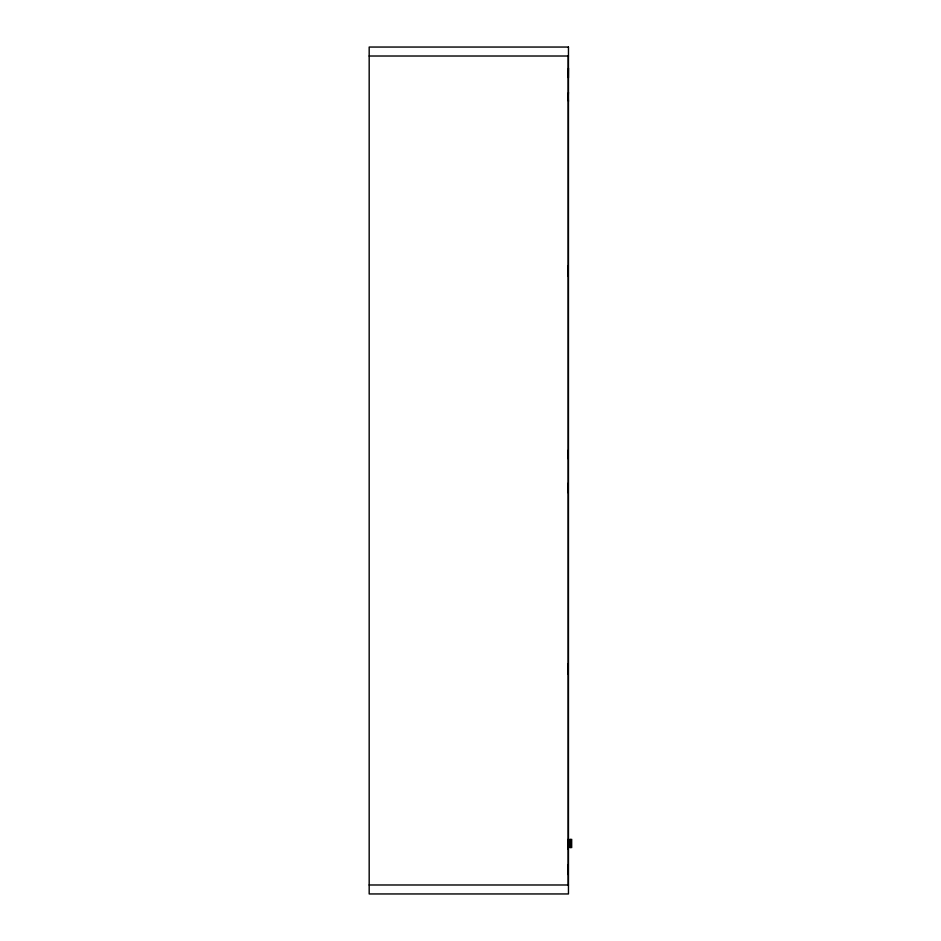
<?xml version="1.0" encoding="UTF-8"?>
<svg xmlns="http://www.w3.org/2000/svg" width="941" height="941" viewBox="0 0 941 941"><rect width="100%" height="100%" fill="white"/><g stroke="black" fill="none" stroke-linecap="round" stroke-linejoin="round"><path stroke-width="1.41" d="M568.046 843.042L568.176 839.348L568.246 840.019M570.187 843.136L570.246 842.583M570.34 844.747C570.046 856.498 570.046 830.433 570.34 842.171M568.246 842.583L568.246 844.536M568.223 674.309L568.211 663.852M568.493 68.164L568.423 77.797M568.517 101.205C568.223 102.157 568.223 91.63 568.517 92.583M568.129 266.915L568.223 265.715M568.258 458.82C567.952 459.773 567.952 449.245 568.258 450.198M568.129 665.181L568.223 664.675M568.211 874.483L568.27 873.848M570.234 844.536L570.187 843.465M568.223 492.813L568.223 483.192M571.681 847.7L571.681 839.231M369.178 56.013L568.458 56.013M369.178 884.987L568.458 884.987M568.188 276.207L568.129 266.221L568.258 266.915M568.176 849.311L568.046 844.336M568.188 864.556L568.105 873.977M568.129 873.848L568.141 874.483M568.199 56.013L568.199 884.987M568.458 47.05L369.178 47.05L369.178 893.95L568.458 893.95L568.458 47.05"/></g></svg>
